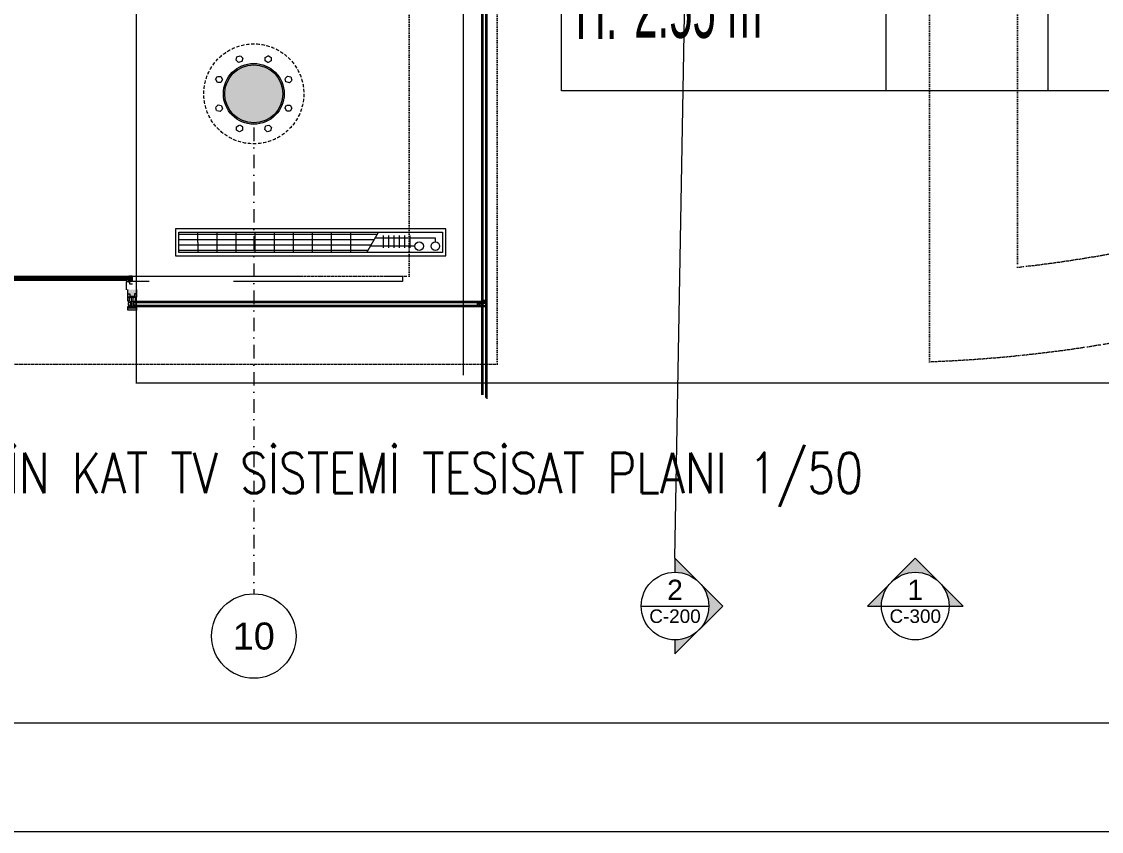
# Model space of a CAD drawing. Extents: x -9058 to 11890, y 0 to 8114.
# Drawn here: x 2333 to 3132, y 0 to 599 of the extents above; entities that cross this region are included whole.
import ezdxf
from ezdxf.enums import TextEntityAlignment as Align
from ezdxf.xclip import XClip

# ---------------------------------------------------------------- set-up
doc = ezdxf.new("R2010")
doc.units = 0
doc.header["$LTSCALE"] = 10
doc.header["$MEASUREMENT"] = 0
doc.header["$XCLIPFRAME"] = 0
for name, pattern in [('DASHDOT', [1, 0.5, -0.25, 0, -0.25]), ('DOT2', [0.125, 0, -0.125]), ('HIDDEN', [0.375, 0.25, -0.125]), ('HIDDEN2', [4.7625, 3.175, -1.5875])]:
    doc.linetypes.add(name, pattern=pattern)
doc.layers.get('0').update_dxf_attribs({"color": 9, "lineweight": 9})
for name, color, linetype, lineweight in [('01', 9, 'Continuous', 9), ('03S', 255, 'Continuous', 9), ('06C', 9, 'Continuous', 9), ('06D', 9, 'Continuous', 9), ('10', 9, 'Continuous', 9), ('11', 9, 'Continuous', 9), ('15', 9, 'Continuous', 9), ('20', 9, 'DOT2', 9), ('21', 9, 'Continuous', 9), ('21_mahal200', 9, 'Continuous', 9), ('21_mahal200 @ 1', 9, 'Continuous', 9), ('21_mahal200 @ 10 (1)', 9, 'Continuous', 9), ('21_mahal200 @ 10 (2)', 9, 'Continuous', 9), ('21_mahal200 @ 2', 9, 'Continuous', 9), ('21_mahal200 @ 20', 9, 'Continuous', 9), ('21_mahal200 @ 5 (1)', 9, 'Continuous', 9), ('21_mahal200 @ 5 (2)', 9, 'Continuous', 9), ('24', 9, 'DASHDOT', 9), ('35', 9, 'Continuous', 9), ('40A', 9, 'Continuous', 9), ('E-YAZI', 7, 'Continuous', 30)]:
    doc.layers.add(name, color=color, linetype=linetype, lineweight=lineweight)
doc.styles.add('$0$Arial', font='arial.ttf', dxfattribs={"height": 2.5})
doc.styles.add('$1$Arial', font='arial.ttf', dxfattribs={"height": 2.5})
doc.styles.add('Arial', font='arial.ttf', dxfattribs={"height": 2.5})
doc.styles.add('E-YAZI', font='txttw.shx')
doc.styles.add('MuuM_TEXT-STANDART', font='ARIALN.TTF')

# ---------------------------------------------------------------- blocks, each defined once
blk = doc.blocks.new('p-prs-kolon-02')
h = blk.add_hatch(color=255)
h.dxf.hatch_style = 1
edge = h.paths.add_edge_path()
edge.add_arc((0, 0), 22.5, 0, 360)
for radius in [22.5, 21.5]:
    blk.add_circle((0, 0), radius)
at = {"layer": '20', "linetype": 'HIDDEN'}
for points in [[(-12.46, 27.47), (-9.95, 28.15), (-8.11, 26.31), (-8.78, 23.8), (-11.29, 23.13), (-13.13, 24.97), (-12.46, 27.47)], [(10.62, 28.24), (12.87, 26.94), (12.87, 24.34), (10.62, 23.04), (8.37, 24.34), (8.37, 26.94), (10.62, 28.24)], [(-28.24, 10.62), (-26.94, 12.87), (-24.34, 12.87), (-23.04, 10.62), (-24.34, 8.37), (-26.94, 8.37), (-28.24, 10.62)], [(27.47, 12.46), (28.15, 9.95), (26.31, 8.11), (23.8, 8.78), (23.13, 11.29), (24.97, 13.13), (27.47, 12.46)], [(-27.47, -12.46), (-28.15, -9.95), (-26.31, -8.11), (-23.8, -8.78), (-23.13, -11.29), (-24.97, -13.13), (-27.47, -12.46)], [(28.24, -10.62), (26.94, -12.87), (24.34, -12.87), (23.04, -10.62), (24.34, -8.37), (26.94, -8.37), (28.24, -10.62)], [(-10.62, -28.24), (-12.87, -26.94), (-12.87, -24.34), (-10.62, -23.04), (-8.37, -24.34), (-8.37, -26.94), (-10.62, -28.24)], [(12.46, -27.47), (9.95, -28.15), (8.11, -26.31), (8.78, -23.8), (11.29, -23.13), (13.13, -24.97), (12.46, -27.47)]]:
    blk.add_lwpolyline(points, dxfattribs=at)
blk.add_circle((0, 0), 37, dxfattribs=at)
blk = doc.blocks.new('p-dog-profil_kapali')
at = {"layer": '03S'}
h = blk.add_hatch(color=256, dxfattribs=at)
h.dxf.hatch_style = 1
h.paths.add_polyline_path([(-3.25, 0), (3.25, 0), (3.25, -13.5), (2.25, -13.5), (2.25, -10.5), (1.5, -10.5), (0.5, -11.5), (0.5, -13.5), (1, -13.5), (1, -14.5), (3, -14.5), (3, -16.5), (1, -16.5), (1, -18.5), (1.75, -18.5), (1.75, -17.5), (3.25, -17.5), (3.25, -20), (-3.25, -20), (-3.25, -17.5), (-1.75, -17.5), (-1.75, -18.5), (-1, -18.5), (-1, -16.5), (-3, -16.5), (-3, -14.5), (-1, -14.5), (-1, -13.5), (-0.5, -13.5), (-0.5, -11.5), (-1.5, -10.5), (-2.25, -10.5), (-2.25, -13.5), (-3.25, -13.5)])
for p in [(3, -15.17), (3, -15.83)]:
    blk.add_point(p)
at = {"layer": '10'}
for points in [[(3.25, -10.5), (-3.25, -10.5), (-3.25, 0), (3.25, 0)], [(-1, -13.5), (1, -13.5), (1, -18.5), (-1, -18.5)], [(3.25, -20), (-3.25, -20), (-3.25, -18.5), (3.25, -18.5)]]:
    blk.add_lwpolyline(points, close=True, dxfattribs=at)
for points in [[(-3.25, -8), (-3.25, -8), (-1.75, -8), (-1.75, -10.5)], [(-3.25, -10.5), (-2.25, -10.5), (-2.25, -13.5), (-3.25, -13.5)], [(-3.25, -10.5), (-3.25, -10.5), (3.25, -10.5)], [(-3.25, -13.5), (-3.25, -10.5)], [(-1, -14.5), (-1, -14.5), (-3, -14.5), (-3, -16.5), (-1, -16.5)], [(1.75, -10), (-1.75, -10)], [(-0.5, -17.5), (-0.5, -17.5), (-0.5, -11.5), (-1.5, -10.5), (-1.5, -10.5)], [(1.5, -10.5), (1.5, -10.5), (0.5, -11.5), (0.5, -17.5)], [(1, -14.5), (1, -14.5), (3, -14.5), (3, -16.5), (1, -16.5)], [(3.25, -8), (3.25, -8), (1.75, -8), (1.75, -10.5)], [(3.25, -10.5), (2.25, -10.5), (2.25, -13.5), (3.25, -13.5), (3.25, -10.5)], [(-3.25, -18.5), (-3.25, -17.5), (-1.75, -17.5), (-1.75, -18.5)], [(1, -18.5), (1, -17.5), (-1, -17.5), (-1, -18.5)], [(1.75, -18.5), (1.75, -17.5), (3.25, -17.5), (3.25, -18.5)]]:
    blk.add_lwpolyline(points, dxfattribs=at)
blk = doc.blocks.new('p-cph_cam_dyn1805')
at = {"layer": '06C'}
blk.add_lwpolyline([(11.7, 0), (258.5, 0)], dxfattribs=at)
at = {"layer": '15'}
for points in [[(9.45, -13.5), (270.95, -13.5)], [(9.45, -14), (270.95, -14)], [(9.45, -14.5), (270.95, -14.5)], [(9.45, -16.5), (268.95, -16.5)], [(9.45, -17), (275.45, -17)], [(9.45, -17.5), (275.95, -17.5)]]:
    blk.add_lwpolyline(points, dxfattribs=at)
blk.add_blockref('p-dog-profil_kapali', (8.45, 0))
blk = doc.blocks.new('p-cephe-kose-birlesim')
at = {"layer": '10'}
for points in [[(1, 3), (1, 5), (3, 5), (3, 3)], [(1, 4.25), (1.67, 4.25), (1.67, 3)], [(5, 1), (5, 3), (1, 3), (1, 1), (5, 1)], [(2.33, 3), (2.33, 4.25), (3, 4.25)], [(4, 3), (4, 4), (5, 4), (5, 3)], [(5, 1), (7, 1), (7, 3), (5, 3)], [(6.25, 3), (6.25, 2.33), (5, 2.33)], [(6.25, 1), (6.25, 1.67), (5, 1.67)]]:
    blk.add_lwpolyline(points, dxfattribs=at)
blk = doc.blocks.new('*U898')
blk.add_blockref('p-cephe-kose-birlesim', (-1, -5))
blk = doc.blocks.new('$0$0_exteriorelevation2')
h = blk.add_hatch(color=256)
edge = h.paths.add_edge_path()
edge.add_arc((0, 0), 5, 45, 90)
edge.add_line((0, 5), (0, 7.07))
edge.add_line((0, 7.07), (3.54, 3.54))
edge = h.paths.add_edge_path()
edge.add_line((0, -5), (0, -7.07))
edge.add_line((0, -7.07), (3.54, -3.54))
edge.add_arc((0, 0), 5, 270, 315, ccw=False)
h.paths.add_polyline_path([(3.79, 3.28), (7.07, 0), (3.54, -3.54), (3.77, -3.29), (3.92, -3.11), (4.03, -2.96), (4.19, -2.73), (4.41, -2.36), (4.51, -2.15), (4.59, -1.99), (4.66, -1.81), (4.75, -1.55), (4.83, -1.3), (4.89, -1.03), (4.93, -0.84), (4.97, -0.5), (5, -0.18), (5, 0.07), (4.99, 0.36), (4.96, 0.6), (4.91, 0.94), (4.86, 1.16), (4.82, 1.32), (4.77, 1.51), (4.69, 1.75), (4.58, 2), (4.47, 2.25), (4.36, 2.45), (4.26, 2.62), (4.13, 2.82), (3.97, 3.03), (3.84, 3.2), (3.69, 3.37), (3.55, 3.52)])
for points in [[(0, -7.07), (7.07, 0), (0, 7.07), (0, 5)], [(0, -7.07), (7.07, 0), (0, 7.07), (0, 5)], [(-5, 0), (5, 0)], [(0, -5), (0, -7.07)], [(0, -5), (0, -7.07)]]:
    blk.add_lwpolyline(points)
blk.add_circle((0, 0), 5)
at = {"style": '$0$Arial'}
blk.add_attdef('KESITADI', text='', height=3, dxfattribs=at).set_placement((0, 0), align=Align.BOTTOM_CENTER)
blk.add_attdef('PAFTAADI', text='', height=2, dxfattribs=at).set_placement((0, -0.5), align=Align.TOP_CENTER)
blk = doc.blocks.new('A$C38B13A8F')
for p, q in [((280.56, 0), (80.56, 0)), ((80.56, 0), (80.56, -20.01)), ((280.56, -20.01), (280.56, 0)), ((80.56, -20.01), (280.56, -20.01))]:
    blk.add_line(p, q)
at = {"color": 252}
for p, q in [((229.85, -4.04), (83.04, -4.05)), ((222.04, -17.52), (230.75, -2.49)), ((272.77, -6.79), (228.26, -6.78)), ((234.11, -4.97), (234.11, -14.12)), ((238.08, -4.97), (238.08, -14.12)), ((242.06, -4.97), (242.06, -14.12)), ((246.04, -4.97), (246.04, -14.12)), ((250.01, -4.97), (250.01, -14.12)), ((253.99, -4.97), (253.99, -14.12)), ((272.77, -9.57), (272.77, -6.79)), ((227.55, -8.02), (83.04, -8.03)), ((225.24, -11.99), (83.04, -12)), ((222.94, -15.97), (83.04, -15.98)), ((257.66, -12.75), (224.81, -12.75))]:
    blk.add_line(p, q, dxfattribs=at)
at = {"color": 252, "linetype": 'Continuous'}
for p, q in [((97.17, -17.52), (97.16, -2.48)), ((111.29, -17.52), (111.28, -2.49)), ((125.4, -17.52), (125.4, -2.49)), ((139.52, -17.52), (139.52, -2.49)), ((153.64, -17.52), (153.64, -2.49)), ((167.76, -17.52), (167.76, -2.49)), ((181.88, -17.53), (181.88, -2.49)), ((196, -17.53), (196, -2.49)), ((210.12, -17.53), (210.12, -2.49))]:
    blk.add_line(p, q, dxfattribs=at)
blk.add_lwpolyline([(278.07, -2.49), (278.07, -17.52), (83.04, -17.52), (83.04, -2.48)], close=True)
at = {"color": 252}
for centre in [(260.84, -12.75), (272.77, -12.75)]:
    blk.add_circle(centre, 3.18, dxfattribs=at)
blk = doc.blocks.new('*U902')
at = {"layer": '03S'}
h = blk.add_hatch(color=256, dxfattribs=at)
h.dxf.hatch_style = 1
h.paths.add_polyline_path([(197.5, 4.4), (196, 4.4), (196, 5.1), (197.5, 5.1)])
h = blk.add_hatch(color=256, dxfattribs=at)
h.dxf.hatch_style = 1
h.paths.add_polyline_path([(197.5, 2.1), (196, 2.1), (196, 2.8), (197.5, 2.8)])
h = blk.add_hatch(color=256, dxfattribs=at)
h.dxf.hatch_style = 1
h.paths.add_polyline_path([(197.2, 1), (198.3, 1), (198.3, 0.6), (197.2, 0.6)])
h = blk.add_hatch(color=256, dxfattribs=at)
h.dxf.hatch_style = 1
h.paths.add_polyline_path([(200, 5.1), (197.5, 5.1), (197.5, 2.1), (200, 2.1)])
h = blk.add_hatch(color=256, dxfattribs=at)
h.dxf.hatch_style = 1
h.paths.add_polyline_path([(200, 1.1), (200, 1.6), (197.5, 1.6), (197.5, 1.1)])
h = blk.add_hatch(color=256, dxfattribs=at)
h.dxf.hatch_style = 1
h.paths.add_polyline_path([(199.5, 2.1), (199.5, 1.6), (200, 1.6), (200, 2.1)])
blk.add_lwpolyline([(199.5, 2.1), (199.5, 1.6)])
at = {"layer": '06D'}
for p, q in [((4.5, 5.1), (196, 5.1)), ((4.5, 2.1), (196, 2.1))]:
    blk.add_line(p, q, dxfattribs=at)
at = {"layer": '10'}
for points in [[(198.9, 1), (195.5, 1), (195.5, -5)], [(196, 5.1), (200, 5.1), (200, 1.1), (197.5, 1.1), (197.5, 1.6), (200, 1.6)], [(197.5, 2.1), (196, 2.1), (196, 2.8), (197.5, 2.8), (197.5, 2.1)], [(198.3, 0.6), (197.2, 0.6), (197.2, 1)], [(200.3, -0.8), (198.3, -0.8), (198.3, 1)]]:
    blk.add_lwpolyline(points, dxfattribs=at)
blk.add_lwpolyline([(200, 5.1), (197.5, 5.1), (197.5, 2.1), (200, 2.1)], close=True, dxfattribs=at)
at = {"layer": '11'}
blk.add_lwpolyline([(3.4, 3), (3.4, 4.2), (197, 4.2), (197, 3), (3.4, 3)], dxfattribs=at)
at = {"layer": '20', "linetype": 'HIDDEN', "ltscale": 50}
blk.add_lwpolyline([(200, 5.1), (400, 5.1), (400, 1.1), (200, 1.1)], dxfattribs=at)
blk = doc.blocks.new('0a_roomno2')
blk.add_lwpolyline([(30, -16), (0, -16), (0, 0), (30, 0)], close=True)
for points in [[(0, 0), (30, 0)], [(0, -5), (30, -5)], [(12, -5), (12, -16)], [(18, -5), (18, -16)], [(24, -5), (24, -16)], [(12, -10.5), (0, -10.5)]]:
    blk.add_lwpolyline(points)
at = {"layer": '40A'}
blk.add_lwpolyline([(0, 0), (30, 0)], dxfattribs=at)
at = {"style": 'MuuM_TEXT-STANDART', "width": 0.6}
blk.add_text('H:', height=2.25, dxfattribs=at).set_placement((0.525, -12.962), align=Align.MIDDLE_LEFT)
at = {"style": 'Arial'}
blk.add_attdef('ODANO', (0, 1.505), '', height=3, dxfattribs=at)
blk.add_attdef('MEKANADI', text='', height=3, dxfattribs=at).set_placement((0.525, -4.75), align=Align.BOTTOM_LEFT)
at = {"style": 'MuuM_TEXT-STANDART', "width": 0.6}
for tag, p in [('YER01', (15, -7)), ('TAVAN01', (20.625, -7)), ('DUVAR01', (26.25, -7)), ('YER02', (15, -10.375)), ('TAVAN02', (20.625, -10.375)), ('DUVAR02', (26.25, -10.375)), ('YER03', (15, -13.75)), ('TAVAN03', (20.625, -13.75)), ('DUVAR03', (26.25, -13.75))]:
    blk.add_attdef(tag, text='', height=2.25, dxfattribs=at).set_placement(p, align=Align.MIDDLE_CENTER)
at = {"style": 'MuuM_TEXT-STANDART'}
blk.add_attdef('M2', text='', height=2.25, dxfattribs=at).set_placement((1.323, -7.805), align=Align.MIDDLE_LEFT)
at = {"style": 'MuuM_TEXT-STANDART', "width": 0.6}
blk.add_attdef('TEMIZTAVANYUKSEKLIGI', text='', height=2.25, dxfattribs=at).set_placement((2.7, -13.162), align=Align.MIDDLE_LEFT)
blk = doc.blocks.new('*U1145')
at = {"layer": '21_mahal200 @ 1'}
ref = blk.add_blockref('0a_roomno2', (2732.59, 868.06), dxfattribs=at)
ref.add_attrib('ODANO', ' PRS-ZK-17', (2732.59, 869.82), dxfattribs={"layer": '0', "height": 3, "style": 'Arial'})
ref.add_attrib('MEKANADI', 'RÜZGARLIK', dxfattribs={"layer": '0', "height": 3, "style": 'Arial'}).set_placement((2733.11, 863.56), align=Align.BOTTOM_LEFT)
ref.add_attrib('M2', '##### m2', dxfattribs={"layer": '0', "height": 2.25, "style": 'MuuM_TEXT-STANDART', "width": 0.6}).set_placement((2733.11, 860.75), align=Align.MIDDLE_LEFT)
ref.add_attrib('TEMIZTAVANYUKSEKLIGI', '2.55 m', dxfattribs={"layer": '0', "height": 2.25, "style": 'MuuM_TEXT-STANDART', "width": 0.6}).set_placement((2735.29, 855.15), align=Align.MIDDLE_LEFT)
ref.add_attrib('YER01', 'Y13', dxfattribs={"layer": '0', "height": 2.25, "style": 'MuuM_TEXT-STANDART', "width": 0.6}).set_placement((2747.59, 861.31), align=Align.MIDDLE_CENTER)
ref.add_attrib('TAVAN01', '-', dxfattribs={"layer": '0', "height": 2.25, "style": 'MuuM_TEXT-STANDART', "width": 0.6}).set_placement((2753.21, 861.31), align=Align.MIDDLE_CENTER)
ref.add_attrib('DUVAR01', '-', dxfattribs={"layer": '0', "height": 2.25, "style": 'MuuM_TEXT-STANDART', "width": 0.6}).set_placement((2758.84, 861.31), align=Align.MIDDLE_CENTER)
ref.add_attrib('YER02', 'Y21', dxfattribs={"layer": '0', "height": 2.25, "style": 'MuuM_TEXT-STANDART', "width": 0.6}).set_placement((2747.59, 857.94), align=Align.MIDDLE_CENTER)
at = {"layer": '21_mahal200 @ 10 (1)'}
ref = blk.add_blockref('0a_roomno2', (2732.59, 868.06), dxfattribs=dict(at, xscale=10, yscale=10, zscale=10))
ref.add_attrib('ODANO', ' PRS-ZK-17', (2732.59, 885.61), dxfattribs={"layer": '0', "height": 30, "style": 'Arial'})
ref.add_attrib('MEKANADI', 'RÜZGARLIK', dxfattribs={"layer": '0', "height": 30, "style": 'Arial'}).set_placement((2737.84, 823.06), align=Align.BOTTOM_LEFT)
ref.add_attrib('M2', '##### m2', dxfattribs={"layer": '0', "height": 22.5, "style": 'MuuM_TEXT-STANDART', "width": 0.6}).set_placement((2737.84, 794.94), align=Align.MIDDLE_LEFT)
ref.add_attrib('TEMIZTAVANYUKSEKLIGI', '2.55 m', dxfattribs={"layer": '0', "height": 22.5, "style": 'MuuM_TEXT-STANDART', "width": 0.6}).set_placement((2759.59, 738.94), align=Align.MIDDLE_LEFT)
ref.add_attrib('YER01', 'Y13', dxfattribs={"layer": '0', "height": 22.5, "style": 'MuuM_TEXT-STANDART', "width": 0.6}).set_placement((2882.59, 800.56), align=Align.MIDDLE_CENTER)
ref.add_attrib('TAVAN01', '-', dxfattribs={"layer": '0', "height": 22.5, "style": 'MuuM_TEXT-STANDART', "width": 0.6}).set_placement((2938.84, 800.56), align=Align.MIDDLE_CENTER)
ref.add_attrib('DUVAR01', '-', dxfattribs={"layer": '0', "height": 22.5, "style": 'MuuM_TEXT-STANDART', "width": 0.6}).set_placement((2995.09, 800.56), align=Align.MIDDLE_CENTER)
ref.add_attrib('YER02', 'Y21', dxfattribs={"layer": '0', "height": 22.5, "style": 'MuuM_TEXT-STANDART', "width": 0.6}).set_placement((2882.59, 766.81), align=Align.MIDDLE_CENTER)
at = {"layer": '21_mahal200 @ 10 (2)'}
ref = blk.add_blockref('0a_roomno2', (2732.59, 868.06), dxfattribs=dict(at, xscale=10, yscale=10, zscale=10))
ref.add_attrib('ODANO', ' PRS-ZK-17', (2732.59, 885.61), dxfattribs={"layer": '0', "height": 30, "style": 'Arial'})
ref.add_attrib('MEKANADI', 'RÜZGARLIK', dxfattribs={"layer": '0', "height": 30, "style": 'Arial'}).set_placement((2737.84, 823.06), align=Align.BOTTOM_LEFT)
ref.add_attrib('M2', '##### m2', dxfattribs={"layer": '0', "height": 22.5, "style": 'MuuM_TEXT-STANDART', "width": 0.6}).set_placement((2737.84, 794.94), align=Align.MIDDLE_LEFT)
ref.add_attrib('TEMIZTAVANYUKSEKLIGI', '2.55 m', dxfattribs={"layer": '0', "height": 22.5, "style": 'MuuM_TEXT-STANDART', "width": 0.6}).set_placement((2759.59, 738.94), align=Align.MIDDLE_LEFT)
ref.add_attrib('YER01', 'Y13', dxfattribs={"layer": '0', "height": 22.5, "style": 'MuuM_TEXT-STANDART', "width": 0.6}).set_placement((2882.59, 800.56), align=Align.MIDDLE_CENTER)
ref.add_attrib('TAVAN01', '-', dxfattribs={"layer": '0', "height": 22.5, "style": 'MuuM_TEXT-STANDART', "width": 0.6}).set_placement((2938.84, 800.56), align=Align.MIDDLE_CENTER)
ref.add_attrib('DUVAR01', '-', dxfattribs={"layer": '0', "height": 22.5, "style": 'MuuM_TEXT-STANDART', "width": 0.6}).set_placement((2995.09, 800.56), align=Align.MIDDLE_CENTER)
ref.add_attrib('YER02', 'Y21', dxfattribs={"layer": '0', "height": 22.5, "style": 'MuuM_TEXT-STANDART', "width": 0.6}).set_placement((2882.59, 766.81), align=Align.MIDDLE_CENTER)
at = {"layer": '21_mahal200 @ 2'}
ref = blk.add_blockref('0a_roomno2', (2732.59, 868.06), dxfattribs=dict(at, xscale=2, yscale=2, zscale=2))
ref.add_attrib('ODANO', ' PRS-ZK-17', (2732.59, 871.57), dxfattribs={"layer": '0', "height": 6, "style": 'Arial'})
ref.add_attrib('MEKANADI', 'RÜZGARLIK', dxfattribs={"layer": '0', "height": 6, "style": 'Arial'}).set_placement((2733.64, 859.06), align=Align.BOTTOM_LEFT)
ref.add_attrib('M2', '##### m2', dxfattribs={"layer": '0', "height": 4.5, "style": 'MuuM_TEXT-STANDART', "width": 0.6}).set_placement((2733.64, 853.44), align=Align.MIDDLE_LEFT)
ref.add_attrib('TEMIZTAVANYUKSEKLIGI', '2.55 m', dxfattribs={"layer": '0', "height": 4.5, "style": 'MuuM_TEXT-STANDART', "width": 0.6}).set_placement((2737.99, 842.24), align=Align.MIDDLE_LEFT)
ref.add_attrib('YER01', 'Y13', dxfattribs={"layer": '0', "height": 4.5, "style": 'MuuM_TEXT-STANDART', "width": 0.6}).set_placement((2762.59, 854.56), align=Align.MIDDLE_CENTER)
ref.add_attrib('TAVAN01', '-', dxfattribs={"layer": '0', "height": 4.5, "style": 'MuuM_TEXT-STANDART', "width": 0.6}).set_placement((2773.84, 854.56), align=Align.MIDDLE_CENTER)
ref.add_attrib('DUVAR01', '-', dxfattribs={"layer": '0', "height": 4.5, "style": 'MuuM_TEXT-STANDART', "width": 0.6}).set_placement((2785.09, 854.56), align=Align.MIDDLE_CENTER)
ref.add_attrib('YER02', 'Y21', dxfattribs={"layer": '0', "height": 4.5, "style": 'MuuM_TEXT-STANDART', "width": 0.6}).set_placement((2762.59, 847.81), align=Align.MIDDLE_CENTER)
at = {"layer": '21_mahal200 @ 20'}
ref = blk.add_blockref('0a_roomno2', (2732.59, 868.06), dxfattribs=dict(at, xscale=20, yscale=20, zscale=20))
ref.add_attrib('ODANO', ' PRS-ZK-17', (2732.59, 903.16), dxfattribs={"layer": '0', "height": 60, "style": 'Arial'})
ref.add_attrib('MEKANADI', 'RÜZGARLIK', dxfattribs={"layer": '0', "height": 60, "style": 'Arial'}).set_placement((2743.09, 778.06), align=Align.BOTTOM_LEFT)
ref.add_attrib('M2', '##### m2', dxfattribs={"layer": '0', "height": 45, "style": 'MuuM_TEXT-STANDART', "width": 0.6}).set_placement((2743.09, 721.81), align=Align.MIDDLE_LEFT)
ref.add_attrib('TEMIZTAVANYUKSEKLIGI', '2.55 m', dxfattribs={"layer": '0', "height": 45, "style": 'MuuM_TEXT-STANDART', "width": 0.6}).set_placement((2786.59, 609.82), align=Align.MIDDLE_LEFT)
ref.add_attrib('YER01', 'Y13', dxfattribs={"layer": '0', "height": 45, "style": 'MuuM_TEXT-STANDART', "width": 0.6}).set_placement((3032.59, 733.06), align=Align.MIDDLE_CENTER)
ref.add_attrib('TAVAN01', '-', dxfattribs={"layer": '0', "height": 45, "style": 'MuuM_TEXT-STANDART', "width": 0.6}).set_placement((3145.09, 733.06), align=Align.MIDDLE_CENTER)
ref.add_attrib('DUVAR01', '-', dxfattribs={"layer": '0', "height": 45, "style": 'MuuM_TEXT-STANDART', "width": 0.6}).set_placement((3257.59, 733.06), align=Align.MIDDLE_CENTER)
ref.add_attrib('YER02', 'Y21', dxfattribs={"layer": '0', "height": 45, "style": 'MuuM_TEXT-STANDART', "width": 0.6}).set_placement((3032.59, 665.56), align=Align.MIDDLE_CENTER)
at = {"layer": '21_mahal200 @ 5 (1)'}
ref = blk.add_blockref('0a_roomno2', (2732.59, 848.06), dxfattribs=dict(at, xscale=5, yscale=5, zscale=5))
ref.add_attrib('ODANO', ' PRS-ZK-17', (2732.59, 856.84), dxfattribs={"layer": '0', "height": 15, "style": 'Arial'})
ref.add_attrib('MEKANADI', 'RÜZGARLIK', dxfattribs={"layer": '0', "height": 15, "style": 'Arial'}).set_placement((2735.21, 825.56), align=Align.BOTTOM_LEFT)
ref.add_attrib('M2', '##### m2', dxfattribs={"layer": '0', "height": 11.25, "style": 'MuuM_TEXT-STANDART', "width": 0.6}).set_placement((2735.21, 811.5), align=Align.MIDDLE_LEFT)
ref.add_attrib('TEMIZTAVANYUKSEKLIGI', '2.55 m', dxfattribs={"layer": '0', "height": 11.25, "style": 'MuuM_TEXT-STANDART', "width": 0.6}).set_placement((2746.09, 783.5), align=Align.MIDDLE_LEFT)
ref.add_attrib('YER01', 'Y13', dxfattribs={"layer": '0', "height": 11.25, "style": 'MuuM_TEXT-STANDART', "width": 0.6}).set_placement((2807.59, 814.31), align=Align.MIDDLE_CENTER)
ref.add_attrib('TAVAN01', '-', dxfattribs={"layer": '0', "height": 11.25, "style": 'MuuM_TEXT-STANDART', "width": 0.6}).set_placement((2835.71, 814.31), align=Align.MIDDLE_CENTER)
ref.add_attrib('DUVAR01', '-', dxfattribs={"layer": '0', "height": 11.25, "style": 'MuuM_TEXT-STANDART', "width": 0.6}).set_placement((2863.84, 814.31), align=Align.MIDDLE_CENTER)
ref.add_attrib('YER02', 'Y21', dxfattribs={"layer": '0', "height": 11.25, "style": 'MuuM_TEXT-STANDART', "width": 0.6}).set_placement((2807.59, 797.44), align=Align.MIDDLE_CENTER)
at = {"layer": '21_mahal200 @ 5 (2)'}
ref = blk.add_blockref('0a_roomno2', (2732.59, 848.06), dxfattribs=dict(at, xscale=5, yscale=5, zscale=5))
ref.add_attrib('ODANO', ' PRS-ZK-17', (2732.59, 856.84), dxfattribs={"layer": '0', "height": 15, "style": 'Arial'})
ref.add_attrib('MEKANADI', 'RÜZGARLIK', dxfattribs={"layer": '0', "height": 15, "style": 'Arial'}).set_placement((2735.21, 825.56), align=Align.BOTTOM_LEFT)
ref.add_attrib('M2', '##### m2', dxfattribs={"layer": '0', "height": 11.25, "style": 'MuuM_TEXT-STANDART', "width": 0.6}).set_placement((2735.21, 811.5), align=Align.MIDDLE_LEFT)
ref.add_attrib('TEMIZTAVANYUKSEKLIGI', '2.55 m', dxfattribs={"layer": '0', "height": 11.25, "style": 'MuuM_TEXT-STANDART', "width": 0.6}).set_placement((2746.09, 783.5), align=Align.MIDDLE_LEFT)
ref.add_attrib('YER01', 'Y13', dxfattribs={"layer": '0', "height": 11.25, "style": 'MuuM_TEXT-STANDART', "width": 0.6}).set_placement((2807.59, 814.31), align=Align.MIDDLE_CENTER)
ref.add_attrib('TAVAN01', '-', dxfattribs={"layer": '0', "height": 11.25, "style": 'MuuM_TEXT-STANDART', "width": 0.6}).set_placement((2835.71, 814.31), align=Align.MIDDLE_CENTER)
ref.add_attrib('DUVAR01', '-', dxfattribs={"layer": '0', "height": 11.25, "style": 'MuuM_TEXT-STANDART', "width": 0.6}).set_placement((2863.84, 814.31), align=Align.MIDDLE_CENTER)
ref.add_attrib('YER02', 'Y21', dxfattribs={"layer": '0', "height": 11.25, "style": 'MuuM_TEXT-STANDART', "width": 0.6}).set_placement((2807.59, 797.44), align=Align.MIDDLE_CENTER)
blk = doc.blocks.new('0_exteriorelevation1')
h = blk.add_hatch(color=256)
h.paths.add_polyline_path([(7.07, 0), (0, 7.07), (-7.07, 0)])
h.paths.add_polyline_path([(5, 0, 1), (-5, 0)], flags=17)
blk.add_lwpolyline([(7.07, 0), (0, 7.07), (-7.07, 0), (7.07, 0)])
blk.add_lwpolyline([(7.07, 0), (0, 7.07), (-7.07, 0), (7.07, 0)])
blk.add_circle((0, 0), 5)
at = {"style": 'Arial'}
blk.add_attdef('KESITADI', text='', height=3, dxfattribs=at).set_placement((0, 0), align=Align.BOTTOM_CENTER)
blk.add_attdef('PAFTAADI', text='', height=2, dxfattribs=at).set_placement((0, -0.5), align=Align.TOP_CENTER)
blk = doc.blocks.new('p-cph_cam_dyn1807')
at = {"layer": '06C'}
blk.add_lwpolyline([(3.25, 0), (273, 0)], dxfattribs=at)
at = {"layer": '15'}
for points in [[(1, -13.5), (287.5, -13.5)], [(1, -14), (287.5, -14)], [(1, -14.5), (287.5, -14.5)], [(1, -16.5), (289.5, -16.5)], [(1, -17), (290, -17)], [(1, -17.5), (290.5, -17.5)]]:
    blk.add_lwpolyline(points, dxfattribs=at)
blk.add_blockref('p-dog-profil_kapali', (0, 0))
blk = doc.blocks.new('$0$0_aks')
at = {"linetype": 'Continuous'}
blk.add_circle((0, 0), 3.125, dxfattribs=at)
at = {"style": '$1$Arial'}
blk.add_attdef('AKS', text='', height=2.5, dxfattribs=at).set_placement((0, 0), align=Align.MIDDLE_CENTER)
blk = doc.blocks.new('AKS')
at = {"layer": '24', "ltscale": 2}
blk.add_lwpolyline([(2485.06, 505.87), (2485.06, 160.84)], dxfattribs=at)
at = {"layer": '24'}
ref = blk.add_blockref('$0$0_aks', (2485.06, 129.59), dxfattribs=dict(at, xscale=10, yscale=10, zscale=10))
ref.add_attrib('AKS', '10', dxfattribs={"layer": '0', "height": 20, "style": '$1$Arial'}).set_placement((2485.06, 129.59), align=Align.MIDDLE_CENTER)

msp = doc.modelspace()

# ---------------------------------------------------------------- linework, layer by layer
at = {"layer": '20'}
for points in [[(2685.06, 615.13), (2685.06, 345.87), (1705.06, 345.87), (1705.06, 2309.12), (1745.06, 2309.12)], [(1770.06, 2302.62), (1770.06, 410.87), (2620.06, 410.87), (2620.06, 613.93), (2655.06, 613.93)]]:
    msp.add_lwpolyline(points, dxfattribs=at)
msp.add_lwpolyline([(3005.06, 347.61), (3005.06, 632.12), (3070.06, 632.14), (3070.12, 417.52, 0.367452), (3920.06, 1315.86), (3920.26, 2309.12), (3985.06, 2309.12), (3984.83, 1313.52, -0.388173), (3005.06, 347.61, -142.730725)], format="xyb", dxfattribs=at)
at = {"layer": '21'}
msp.add_lwpolyline([(2816.67, 202.13), (2856.61, 2447.69), (2711.28, 2447.69), (2711.28, 4020.46)], dxfattribs=at)
at = {"layer": '21', "linetype": 'HIDDEN2', "ltscale": 0.1, "const_width": 1}
msp.add_lwpolyline([(2418.18, 739.09), (3248.79, 739.09), (3248.79, 331.85), (2418.18, 331.85)], close=True, dxfattribs=at)
at = {"layer": '40A'}
for points in [[(5945, 4205), (0, 4205), (0, 0), (5945, 0)], [(5405.06, 80), (80, 80), (80, 4125), (5405.06, 4125)]]:
    msp.add_lwpolyline(points, close=True, dxfattribs=at)

# ---------------------------------------------------------------- block references
for name, p in [('AKS', (20, 15)), ('*U902', (2215.06, 405.77))]:
    msp.add_blockref(name, p)
at = {"xscale": -1, "rotation": 90}
msp.add_blockref('p-cph_cam_dyn1807', (2660.06, 610.68), dxfattribs=at)
ref = msp.add_blockref('p-cph_cam_dyn1805', (2406.61, 405.87))
XClip(ref).set_block_clipping_path([(1.5580315023, -24.6122841413), (271.4092004284, -4.9103156915)])
at = {"xscale": -1}
msp.add_blockref('*U898', (2676.56, 392.87), dxfattribs=at)
at = {"layer": '01'}
msp.add_blockref('p-prs-kolon-02', (2505.06, 545.87), dxfattribs=at)
at = {"layer": '21', "xscale": 5, "yscale": 5, "zscale": 5}
for name, p, values in [('$0$0_exteriorelevation2', (2816.67, 166.77), {'KESITADI': '2', 'PAFTAADI': 'C-200'}), ('0_exteriorelevation1', (2994.44, 166.77), {'KESITADI': '1', 'PAFTAADI': 'C-300'})]:
    msp.add_blockref(name, p, dxfattribs=at).add_auto_attribs(values)
at = {"layer": '21_mahal200', "color": 6}
msp.add_blockref('*U1145', (0, 0), dxfattribs=at)
at = {"layer": '35'}
msp.add_blockref('A$C38B13A8F', (2366.62, 445.88), dxfattribs=at)

# ---------------------------------------------------------------- texts
at = {"layer": 'E-YAZI', "color": 4, "style": 'E-YAZI', "width": 0.8}
msp.add_text('ZEMİN KAT TV SİSTEMİ TESİSAT PLANI 1/50', height=30, dxfattribs=at).set_placement((2258.36, 250.27))

doc.saveas('drawing.dxf')
